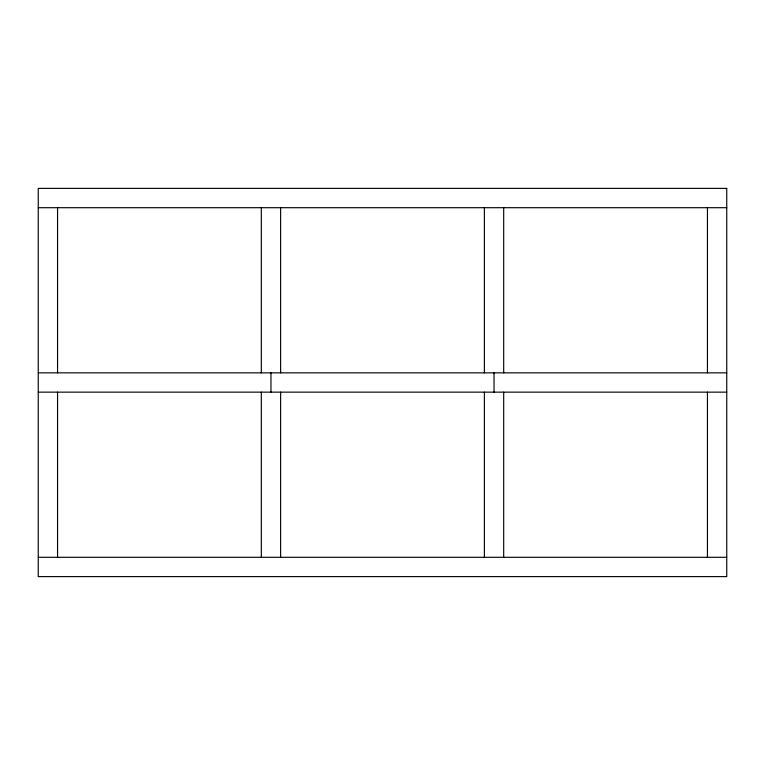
<?xml version="1.0" encoding="UTF-8"?>
<svg xmlns="http://www.w3.org/2000/svg" width="765" height="765" viewBox="0 0 765 765"><rect width="100%" height="100%" fill="white"/><g stroke="black" fill="none" stroke-linecap="round" stroke-linejoin="round"><path stroke-width="1.15" d="M38.25 207.697L726.75 207.697M38.25 372.851L726.75 372.851M38.25 392.149L726.75 392.149M38.25 557.303L726.75 557.303M707.443 207.506L707.443 372.851M707.443 392.149L707.443 557.494M503.686 207.506L503.686 372.851M503.686 392.149L503.686 557.494M494.037 372.851L494.037 392.149M484.379 207.506L484.379 372.851M484.379 392.149L484.379 557.494M280.621 207.506L280.621 372.851M280.621 392.149L280.621 557.494M270.963 372.851L270.963 392.149M261.314 207.506L261.314 372.851M261.314 392.149L261.314 557.494M57.557 207.506L57.557 372.851M57.557 392.149L57.557 557.494M726.75 188.391L38.25 188.391L38.25 576.609L726.75 576.609L726.75 188.391"/></g></svg>
